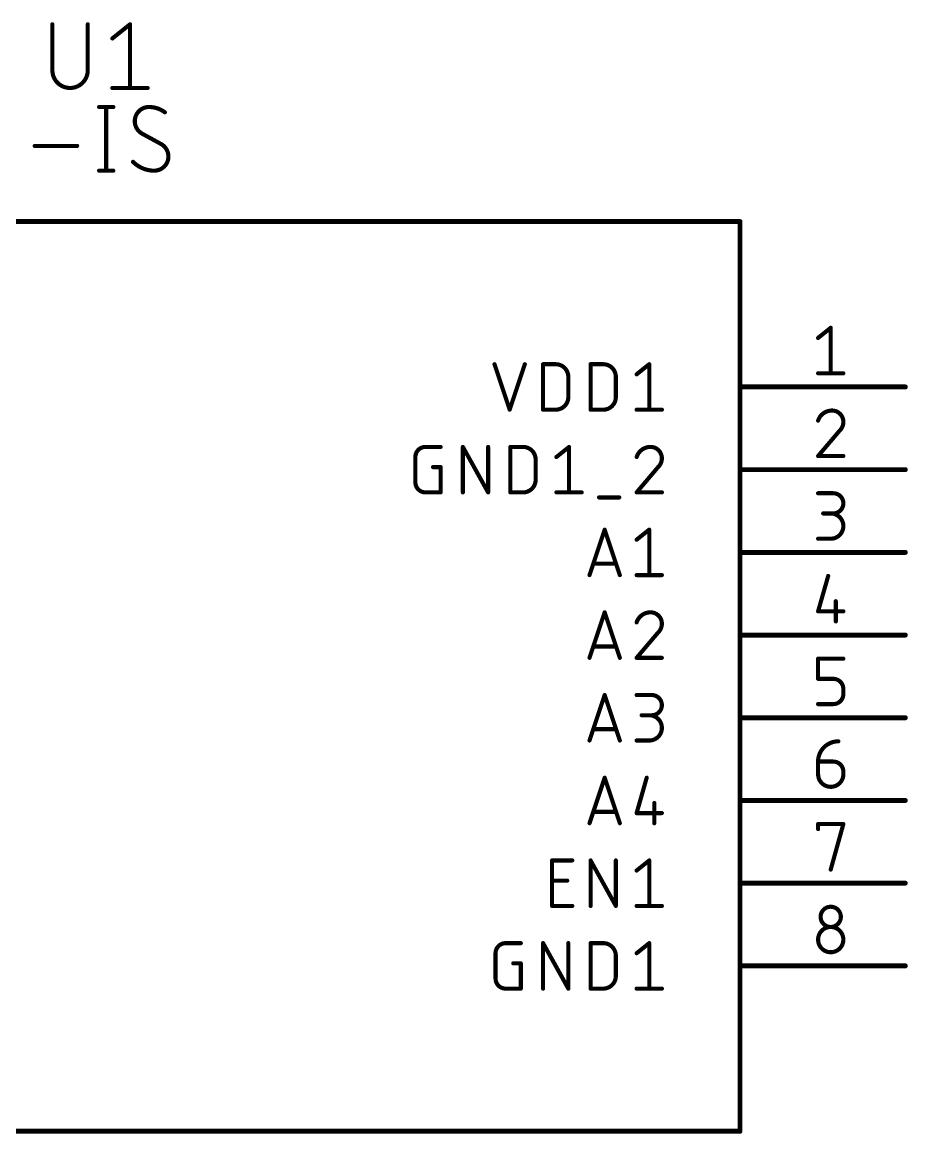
# Model space of a CAD drawing. Extents: x -75 to 101, y 0 to 115.
# Drawn here: x 13.5 to 40.72, y 81.2 to 115.34 of the extents above; entities that cross this region are included whole.
import ezdxf

# ---------------------------------------------------------------- set-up
doc = ezdxf.new("R2010")
doc.units = 0
for name, color, linetype in [('94', 12, 'CONTINUOUS'), ('95', 251, 'CONTINUOUS'), ('96', 251, 'CONTINUOUS')]:
    doc.layers.add(name, color=color, linetype=linetype)

msp = doc.modelspace()

# ---------------------------------------------------------------- linework, layer by layer
at = {"layer": '94', "const_width": 0.1524}
for points in [[(-10.16, 109.22), (35.56, 109.22)], [(35.56, 109.22), (35.56, 81.28)], [(40.64, 104.14), (35.56, 104.14)], [(40.64, 101.6), (35.56, 101.6)], [(40.64, 99.06), (35.56, 99.06)], [(40.64, 96.52), (35.56, 96.52)], [(40.64, 93.98), (35.56, 93.98)], [(40.64, 91.44), (35.56, 91.44)], [(40.64, 88.9), (35.56, 88.9)], [(40.64, 86.36), (35.56, 86.36)], [(35.56, 81.28), (-10.16, 81.28)]]:
    msp.add_lwpolyline(points, dxfattribs=at)
at = {"layer": '94', "const_width": 0.0762}
for points in [[(35.5981, 109.22, 1), (35.5219, 109.22)], [(35.56, 109.1819, 1), (35.56, 109.2581)], [(35.56, 104.1781, 1), (35.56, 104.1019)], [(40.64, 104.1019, 1), (40.64, 104.1781)], [(35.56, 101.6381, 1), (35.56, 101.5619)], [(40.64, 101.5619, 1), (40.64, 101.6381)], [(35.56, 99.0981, 1), (35.56, 99.0219)], [(40.64, 99.0219, 1), (40.64, 99.0981)], [(35.56, 96.5581, 1), (35.56, 96.4819)], [(40.64, 96.4819, 1), (40.64, 96.5581)], [(35.56, 94.0181, 1), (35.56, 93.9419)], [(40.64, 93.9419, 1), (40.64, 94.0181)], [(35.56, 91.4781, 1), (35.56, 91.4019)], [(40.64, 91.4019, 1), (40.64, 91.4781)], [(35.56, 88.9381, 1), (35.56, 88.8619)], [(40.64, 88.8619, 1), (40.64, 88.9381)], [(35.56, 86.3981, 1), (35.56, 86.3219)], [(40.64, 86.3219, 1), (40.64, 86.3981)], [(35.5219, 81.28, 1), (35.5981, 81.28)], [(35.56, 81.2419, 1), (35.56, 81.3181)]]:
    msp.add_lwpolyline(points, format="xyb", dxfattribs=at)
at = {"layer": '95', "const_width": 0.127}
for points in [[(14.4314, 115.2779), (14.4314, 113.8654)], [(15.518, 113.8654), (15.518, 115.2779)], [(16.2743, 114.8433), (16.8176, 115.2779)], [(16.8176, 115.2779), (16.8176, 113.3221)], [(16.2743, 113.3221), (17.3609, 113.3221)], [(37.9603, 105.6457), (38.3484, 105.9561)], [(38.3484, 105.9561), (38.3484, 104.5591)], [(28.0169, 104.8385), (28.4826, 103.4415)], [(28.4826, 103.4415), (28.9482, 104.8385)], [(29.509, 103.4415), (29.509, 104.8385)], [(29.509, 104.8385), (29.8971, 104.8385)], [(30.9691, 103.4415), (30.9691, 104.8385)], [(30.9691, 104.8385), (31.3572, 104.8385)], [(32.3836, 104.5281), (32.7716, 104.8385)], [(32.7716, 104.8385), (32.7716, 103.4415)], [(30.2851, 104.4504), (30.2851, 103.8296)], [(31.7452, 104.4504), (31.7452, 103.8296)], [(37.9603, 104.5591), (38.7364, 104.5591)], [(29.8971, 103.4415), (29.509, 103.4415)], [(31.3572, 103.4415), (30.9691, 103.4415)], [(32.3836, 103.4415), (33.1597, 103.4415)], [(38.62, 102.7952), (37.9603, 102.0191)], [(25.8954, 102.2985), (26.3611, 102.2985)], [(27.0451, 100.9015), (27.0451, 102.2985)], [(27.0451, 102.2985), (27.8212, 100.9015)], [(27.8212, 100.9015), (27.8212, 102.2985)], [(28.5052, 100.9015), (28.5052, 102.2985)], [(28.5052, 102.2985), (28.8932, 102.2985)], [(29.9197, 101.9881), (30.3077, 102.2985)], [(30.3077, 102.2985), (30.3077, 100.9015)], [(37.9603, 102.0191), (38.7364, 102.0191)], [(25.585, 101.2119), (25.585, 101.9881)], [(26.1282, 101.6776), (26.3611, 101.6776)], [(26.3611, 101.6776), (26.3611, 100.9015)], [(29.2813, 101.9104), (29.2813, 101.2896)], [(33.0433, 101.6776), (32.3836, 100.9015)], [(26.3611, 100.9015), (25.8954, 100.9015)], [(28.8932, 100.9015), (28.5052, 100.9015)], [(29.9197, 100.9015), (30.6958, 100.9015)], [(31.2292, 100.7463), (31.8501, 100.7463)], [(32.3836, 100.9015), (33.1597, 100.9015)], [(37.9603, 100.8761), (38.426, 100.8761)], [(38.426, 100.2552), (38.1155, 100.2552)], [(30.9371, 98.3615), (31.4028, 99.7585)], [(31.4028, 99.7585), (31.8685, 98.3615)], [(32.3836, 99.4481), (32.7716, 99.7585)], [(32.7716, 99.7585), (32.7716, 98.3615)], [(37.9603, 99.4791), (38.3484, 99.4791)], [(31.752, 98.7108), (31.0535, 98.7108)], [(32.3836, 98.3615), (33.1597, 98.3615)], [(38.2707, 98.3361), (37.9603, 97.2495)], [(37.9603, 97.2495), (38.7364, 97.2495)], [(38.5036, 97.56), (38.5036, 96.9391)], [(30.9371, 95.8215), (31.4028, 97.2185)], [(31.4028, 97.2185), (31.8685, 95.8215)], [(33.0433, 96.5976), (32.3836, 95.8215)], [(31.752, 96.1707), (31.0535, 96.1707)], [(32.3836, 95.8215), (33.1597, 95.8215)], [(37.9603, 95.1752), (37.9603, 95.7961)], [(37.9603, 95.7961), (38.7364, 95.7961)], [(38.426, 95.1752), (37.9603, 95.1752)], [(38.7364, 94.7095), (38.7364, 94.8648)], [(30.9371, 93.2815), (31.4028, 94.6785)], [(31.4028, 94.6785), (31.8685, 93.2815)], [(32.3836, 94.6785), (32.8493, 94.6785)], [(37.9603, 94.3991), (38.426, 94.3991)], [(32.8493, 94.0576), (32.5388, 94.0576)], [(31.752, 93.6308), (31.0535, 93.6308)], [(32.3836, 93.2815), (32.7716, 93.2815)], [(37.9603, 92.6352), (38.426, 92.6352)], [(37.9603, 92.2472), (37.9603, 92.6352)], [(30.9371, 90.7415), (31.4028, 92.1385)], [(31.4028, 92.1385), (31.8685, 90.7415)], [(32.694, 92.1385), (32.3836, 91.0519)], [(38.7364, 92.3248), (38.7364, 92.2472)], [(31.752, 91.0907), (31.0535, 91.0907)], [(32.9269, 91.3624), (32.9269, 90.7415)], [(32.3836, 91.0519), (33.1597, 91.0519)], [(37.9603, 90.5609), (37.9603, 90.7161)], [(37.9603, 90.7161), (38.7364, 90.7161)], [(38.7364, 90.7161), (38.3484, 89.3191)], [(29.7855, 88.2015), (29.7855, 89.5985)], [(29.7855, 89.5985), (30.4064, 89.5985)], [(30.9691, 88.2015), (30.9691, 89.5985)], [(30.9691, 89.5985), (31.7452, 88.2015)], [(31.7452, 88.2015), (31.7452, 89.5985)], [(32.3836, 89.2881), (32.7716, 89.5985)], [(32.7716, 89.5985), (32.7716, 88.2015)], [(29.7855, 88.9776), (30.2512, 88.9776)], [(30.4064, 88.2015), (29.7855, 88.2015)], [(32.3836, 88.2015), (33.1597, 88.2015)], [(28.3593, 87.0585), (28.825, 87.0585)], [(29.509, 85.6615), (29.509, 87.0585)], [(29.509, 87.0585), (30.2851, 85.6615)], [(30.2851, 85.6615), (30.2851, 87.0585)], [(30.9691, 85.6615), (30.9691, 87.0585)], [(30.9691, 87.0585), (31.3572, 87.0585)], [(32.3836, 86.7481), (32.7716, 87.0585)], [(32.7716, 87.0585), (32.7716, 85.6615)], [(28.0489, 85.9719), (28.0489, 86.7481)], [(31.7452, 86.6704), (31.7452, 86.0496)], [(28.5922, 86.4376), (28.825, 86.4376)], [(28.825, 86.4376), (28.825, 85.6615)], [(28.825, 85.6615), (28.3593, 85.6615)], [(31.3572, 85.6615), (30.9691, 85.6615)], [(32.3836, 85.6615), (33.1597, 85.6615)]]:
    msp.add_lwpolyline(points, dxfattribs=at)
at = {"layer": '95'}
for points, const_width in [([(14.4632, 115.2779, 1), (14.3997, 115.2779)], 0.0635), ([(15.5497, 115.2779, 1), (15.4862, 115.2779)], 0.0635), ([(16.8494, 115.2779, 1), (16.7859, 115.2779)], 0.0635), ([(16.8375, 115.2531, 1), (16.7978, 115.3027)], 0.0635), ([(16.2545, 114.8681, 1), (16.2942, 114.8185)], 0.0635), ([(14.4314, 113.8654, 1), (15.518, 113.8654)], 0.127), ([(14.4632, 113.8654, 1), (14.3997, 113.8654)], 0.0635), ([(14.3997, 113.8654, 1), (14.4632, 113.8654)], 0.0635), ([(15.5497, 113.8654, 1), (15.4862, 113.8654)], 0.0635), ([(15.4862, 113.8654, 1), (15.5497, 113.8654)], 0.0635), ([(16.2743, 113.3539, 1), (16.2743, 113.2904)], 0.0635), ([(16.7859, 113.3221, 1), (16.8494, 113.3221)], 0.0635), ([(17.3609, 113.2904, 1), (17.3609, 113.3539)], 0.0635), ([(38.3801, 105.9561, 1), (38.3166, 105.9561)], 0.0635), ([(38.3682, 105.9313, 1), (38.3285, 105.9809)], 0.0635), ([(37.9405, 105.6704, 1), (37.9801, 105.6209)], 0.0635), ([(28.047, 104.8485, 1), (27.9868, 104.8285)], 0.0635), ([(28.9784, 104.8285, 1), (28.9181, 104.8485)], 0.0635), ([(29.509, 104.8703, 1), (29.509, 104.8068)], 0.0635), ([(29.5407, 104.8385, 1), (29.4773, 104.8385)], 0.0635), ([(29.8971, 104.8703, 1), (29.8971, 104.8068)], 0.0635), ([(30.2851, 104.4504, 0.4142), (29.8971, 104.8385)], 0.127), ([(29.8971, 104.8068, 1), (29.8971, 104.8703)], 0.0635), ([(30.9691, 104.8703, 1), (30.9691, 104.8068)], 0.0635), ([(31.0009, 104.8385, 1), (30.9374, 104.8385)], 0.0635), ([(31.3572, 104.8703, 1), (31.3572, 104.8068)], 0.0635), ([(31.7452, 104.4504, 0.4142), (31.3572, 104.8385)], 0.127), ([(31.3572, 104.8068, 1), (31.3572, 104.8703)], 0.0635), ([(32.8034, 104.8385, 1), (32.7399, 104.8385)], 0.0635), ([(32.7915, 104.8137, 1), (32.7518, 104.8633)], 0.0635), ([(30.3169, 104.4504, 1), (30.2534, 104.4504)], 0.0635), ([(30.2534, 104.4504, 1), (30.3169, 104.4504)], 0.0635), ([(31.777, 104.4504, 1), (31.7135, 104.4504)], 0.0635), ([(31.7135, 104.4504, 1), (31.777, 104.4504)], 0.0635), ([(32.3638, 104.5528, 1), (32.4034, 104.5033)], 0.0635), ([(37.9603, 104.5909, 1), (37.9603, 104.5273)], 0.0635), ([(38.3166, 104.5591, 1), (38.3801, 104.5591)], 0.0635), ([(38.7364, 104.5273, 1), (38.7364, 104.5909)], 0.0635), ([(29.8971, 103.4415, 0.4142), (30.2851, 103.8296)], 0.127), ([(30.3169, 103.8296, 1), (30.2534, 103.8296)], 0.0635), ([(30.2534, 103.8296, 1), (30.3169, 103.8296)], 0.0635), ([(31.3572, 103.4415, 0.4142), (31.7452, 103.8296)], 0.127), ([(31.777, 103.8296, 1), (31.7135, 103.8296)], 0.0635), ([(31.7135, 103.8296, 1), (31.777, 103.8296)], 0.0635), ([(28.4525, 103.4515, 1), (28.5127, 103.4315)], 0.0635), ([(28.4525, 103.4315, 1), (28.5127, 103.4515)], 0.0635), ([(29.509, 103.4733, 1), (29.509, 103.4098)], 0.0635), ([(29.4773, 103.4415, 1), (29.5407, 103.4415)], 0.0635), ([(29.8971, 103.4732, 1), (29.8971, 103.4098)], 0.0635), ([(29.8971, 103.4098, 1), (29.8971, 103.4733)], 0.0635), ([(30.9691, 103.4733, 1), (30.9691, 103.4098)], 0.0635), ([(30.9374, 103.4415, 1), (31.0009, 103.4415)], 0.0635), ([(31.3572, 103.4732, 1), (31.3572, 103.4098)], 0.0635), ([(31.3572, 103.4098, 1), (31.3572, 103.4733)], 0.0635), ([(32.3836, 103.4733, 1), (32.3836, 103.4098)], 0.0635), ([(32.7399, 103.4415, 1), (32.8034, 103.4415)], 0.0635), ([(33.1597, 103.4098, 1), (33.1597, 103.4733)], 0.0635), ([(38.3872, 103.4161, 0.3252), (37.9603, 103.1057)], 0.127), ([(38.3872, 103.4479, 1), (38.3872, 103.3843)], 0.0635), ([(38.7364, 103.0669, 0.4142), (38.3872, 103.4161)], 0.127), ([(38.3872, 103.3844, 1), (38.3872, 103.4478)], 0.0635), ([(37.9301, 103.1154, 1), (37.9905, 103.0959)], 0.0635), ([(38.62, 102.7952, 0.2053), (38.7364, 103.0669)], 0.127), ([(38.7682, 103.0668, 1), (38.7047, 103.0669)], 0.0635), ([(38.7047, 103.0669, 1), (38.7682, 103.0669)], 0.0635), ([(38.5981, 102.8182, 1), (38.6419, 102.7722)], 0.0635), ([(38.6442, 102.7746, 1), (38.5958, 102.8158)], 0.0635), ([(25.8954, 102.2985, 0.4142), (25.585, 101.9881)], 0.127), ([(25.8954, 102.3303, 1), (25.8954, 102.2668)], 0.0635), ([(25.8954, 102.2668, 1), (25.8954, 102.3302)], 0.0635), ([(26.3611, 102.2668, 1), (26.3611, 102.3303)], 0.0635), ([(27.0768, 102.2985, 1), (27.0133, 102.2985)], 0.0635), ([(27.0728, 102.3139, 1), (27.0173, 102.2831)], 0.0635), ([(27.8529, 102.2985, 1), (27.7894, 102.2985)], 0.0635), ([(28.5369, 102.2985, 1), (28.4734, 102.2985)], 0.0635), ([(28.5052, 102.3303, 1), (28.5052, 102.2668)], 0.0635), ([(29.2813, 101.9104, 0.4142), (28.8932, 102.2985)], 0.127), ([(28.8932, 102.3303, 1), (28.8932, 102.2668)], 0.0635), ([(28.8932, 102.2668, 1), (28.8932, 102.3303)], 0.0635), ([(30.3395, 102.2985, 1), (30.276, 102.2985)], 0.0635), ([(30.3275, 102.2737, 1), (30.2879, 102.3233)], 0.0635), ([(32.8105, 102.2985, 0.3252), (32.3836, 101.9881)], 0.127), ([(33.1597, 101.9493, 0.4142), (32.8105, 102.2985)], 0.127), ([(32.8105, 102.3303, 1), (32.8105, 102.2668)], 0.0635), ([(32.8105, 102.2668, 1), (32.8104, 102.3302)], 0.0635), ([(37.9603, 102.0509, 1), (37.9603, 101.9874)], 0.0635), ([(38.7364, 101.9874, 1), (38.7364, 102.0509)], 0.0635), ([(25.6167, 101.9881, 1), (25.5532, 101.9881)], 0.0635), ([(25.5532, 101.9881, 1), (25.6167, 101.9881)], 0.0635), ([(26.1282, 101.7094, 1), (26.1282, 101.6459)], 0.0635), ([(26.3928, 101.6776, 1), (26.3293, 101.6776)], 0.0635), ([(26.3611, 101.6459, 1), (26.3611, 101.7094)], 0.0635), ([(29.313, 101.9104, 1), (29.2495, 101.9104)], 0.0635), ([(29.2495, 101.9104, 1), (29.313, 101.9104)], 0.0635), ([(29.8998, 102.0128, 1), (29.9395, 101.9633)], 0.0635), ([(32.3534, 101.9978, 1), (32.4138, 101.9783)], 0.0635), ([(33.0433, 101.6776, 0.2053), (33.1597, 101.9493)], 0.127), ([(33.0214, 101.7006, 1), (33.0652, 101.6546)], 0.0635), ([(33.0675, 101.657, 1), (33.0191, 101.6982)], 0.0635), ([(33.1279, 101.9493, 1), (33.1915, 101.9493)], 0.0635), ([(33.1914, 101.9492, 1), (33.128, 101.9493)], 0.0635), ([(37.9361, 102.0397, 1), (37.9845, 101.9985)], 0.0635), ([(25.6167, 101.2119, 1), (25.5532, 101.2119)], 0.0635), ([(25.5532, 101.2119, 1), (25.6167, 101.2119)], 0.0635), ([(25.585, 101.2119, 0.4142), (25.8954, 100.9015)], 0.127), ([(28.8932, 100.9015, 0.4142), (29.2813, 101.2896)], 0.127), ([(29.313, 101.2896, 1), (29.2495, 101.2896)], 0.0635), ([(29.2495, 101.2896, 1), (29.313, 101.2896)], 0.0635), ([(25.8954, 100.9333, 1), (25.8954, 100.8697)], 0.0635), ([(25.8954, 100.8697, 1), (25.8954, 100.9333)], 0.0635), ([(26.3293, 100.9015, 1), (26.3928, 100.9015)], 0.0635), ([(26.3611, 100.8697, 1), (26.3611, 100.9333)], 0.0635), ([(27.0133, 100.9015, 1), (27.0768, 100.9015)], 0.0635), ([(27.7894, 100.9015, 1), (27.8529, 100.9015)], 0.0635), ([(27.7934, 100.8861, 1), (27.8489, 100.9169)], 0.0635), ([(28.5052, 100.9333, 1), (28.5052, 100.8697)], 0.0635), ([(28.4734, 100.9015, 1), (28.5369, 100.9015)], 0.0635), ([(28.8932, 100.9332, 1), (28.8932, 100.8698)], 0.0635), ([(28.8932, 100.8697, 1), (28.8932, 100.9333)], 0.0635), ([(29.9197, 100.9333, 1), (29.9197, 100.8697)], 0.0635), ([(30.276, 100.9015, 1), (30.3395, 100.9015)], 0.0635), ([(30.6958, 100.8697, 1), (30.6958, 100.9333)], 0.0635), ([(31.2292, 100.778, 1), (31.2292, 100.7145)], 0.0635), ([(31.8501, 100.7145, 1), (31.8501, 100.778)], 0.0635), ([(32.3836, 100.9333, 1), (32.3836, 100.8697)], 0.0635), ([(32.3594, 100.9221, 1), (32.4078, 100.8809)], 0.0635), ([(33.1597, 100.8697, 1), (33.1597, 100.9333)], 0.0635), ([(37.9603, 100.9079, 1), (37.9603, 100.8444)], 0.0635), ([(38.426, 100.9079, 1), (38.426, 100.8444)], 0.0635), ([(38.426, 100.2552, 1), (38.426, 100.8761)], 0.127), ([(38.426, 100.8444, 1), (38.426, 100.9079)], 0.0635), ([(38.1155, 100.287, 1), (38.1155, 100.2235)], 0.0635), ([(38.3484, 100.287, 1), (38.3484, 100.2235)], 0.0635), ([(38.3484, 99.4791, 1), (38.3484, 100.2552)], 0.127), ([(38.426, 100.287, 1), (38.426, 100.2235)], 0.0635), ([(38.426, 100.2235, 1), (38.426, 100.287)], 0.0635), ([(31.4329, 99.7685, 1), (31.3727, 99.7485)], 0.0635), ([(31.4329, 99.7485, 1), (31.3727, 99.7685)], 0.0635), ([(32.8034, 99.7585, 1), (32.7399, 99.7585)], 0.0635), ([(32.7915, 99.7337, 1), (32.7518, 99.7833)], 0.0635), ([(32.3638, 99.4728, 1), (32.4034, 99.4233)], 0.0635), ([(37.9603, 99.5109, 1), (37.9603, 99.4474)], 0.0635), ([(38.3484, 99.5109, 1), (38.3484, 99.4474)], 0.0635), ([(38.3484, 99.4474, 1), (38.3484, 99.5109)], 0.0635), ([(31.0535, 98.7425, 1), (31.0535, 98.679)], 0.0635), ([(31.752, 98.679, 1), (31.752, 98.7425)], 0.0635), ([(30.907, 98.3715, 1), (30.9672, 98.3515)], 0.0635), ([(31.8383, 98.3515, 1), (31.8986, 98.3715)], 0.0635), ([(32.3836, 98.3933, 1), (32.3836, 98.3298)], 0.0635), ([(32.7399, 98.3615, 1), (32.8034, 98.3615)], 0.0635), ([(33.1597, 98.3298, 1), (33.1597, 98.3933)], 0.0635), ([(38.3013, 98.3274, 1), (38.2402, 98.3448)], 0.0635), ([(37.9603, 97.2813, 1), (37.9603, 97.2178)], 0.0635), ([(38.5353, 97.56, 1), (38.4718, 97.56)], 0.0635), ([(38.7364, 97.2178, 1), (38.7364, 97.2813)], 0.0635), ([(31.4329, 97.2285, 1), (31.3727, 97.2085)], 0.0635), ([(31.4329, 97.2085, 1), (31.3727, 97.2285)], 0.0635), ([(32.8105, 97.2185, 0.3252), (32.3836, 96.9081)], 0.127), ([(33.1597, 96.8693, 0.4142), (32.8105, 97.2185)], 0.127), ([(32.8105, 97.2503, 1), (32.8105, 97.1868)], 0.0635), ([(32.8105, 97.1868, 1), (32.8104, 97.2502)], 0.0635), ([(37.9298, 97.2583, 1), (37.9908, 97.2408)], 0.0635), ([(38.4718, 96.9391, 1), (38.5353, 96.9391)], 0.0635), ([(32.3534, 96.9178, 1), (32.4138, 96.8983)], 0.0635), ([(33.0433, 96.5976, 0.2053), (33.1597, 96.8693)], 0.127), ([(33.0214, 96.6206, 1), (33.0652, 96.5746)], 0.0635), ([(33.0675, 96.577, 1), (33.0191, 96.6182)], 0.0635), ([(33.1279, 96.8693, 1), (33.1915, 96.8693)], 0.0635), ([(33.1914, 96.8692, 1), (33.128, 96.8693)], 0.0635), ([(31.0535, 96.2025, 1), (31.0535, 96.139)], 0.0635), ([(31.752, 96.139, 1), (31.752, 96.2025)], 0.0635), ([(30.907, 95.8315, 1), (30.9672, 95.8115)], 0.0635), ([(31.8383, 95.8115, 1), (31.8986, 95.8315)], 0.0635), ([(32.3836, 95.8533, 1), (32.3836, 95.7897)], 0.0635), ([(32.3594, 95.8421, 1), (32.4078, 95.8009)], 0.0635), ([(33.1597, 95.7897, 1), (33.1597, 95.8533)], 0.0635), ([(37.9603, 95.8279, 1), (37.9603, 95.7644)], 0.0635), ([(37.9921, 95.7961, 1), (37.9286, 95.7961)], 0.0635), ([(38.7364, 95.7644, 1), (38.7364, 95.8279)], 0.0635), ([(37.9603, 95.207, 1), (37.9603, 95.1435)], 0.0635), ([(37.9286, 95.1752, 1), (37.9921, 95.1752)], 0.0635), ([(38.7364, 94.8648, 0.4142), (38.426, 95.1752)], 0.127), ([(38.426, 95.207, 1), (38.426, 95.1435)], 0.0635), ([(38.426, 95.1435, 1), (38.426, 95.207)], 0.0635), ([(38.7682, 94.8648, 1), (38.7047, 94.8648)], 0.0635), ([(31.4329, 94.6885, 1), (31.3727, 94.6685)], 0.0635), ([(31.4329, 94.6685, 1), (31.3727, 94.6885)], 0.0635), ([(32.3836, 94.7103, 1), (32.3836, 94.6467)], 0.0635), ([(32.8493, 94.7103, 1), (32.8493, 94.6467)], 0.0635), ([(32.8493, 94.0576, 1), (32.8493, 94.6785)], 0.127), ([(32.8493, 94.6467, 1), (32.8493, 94.7103)], 0.0635), ([(38.426, 94.3991, 0.4142), (38.7364, 94.7095)], 0.127), ([(38.7047, 94.8648, 1), (38.7682, 94.8648)], 0.0635), ([(38.7682, 94.7095, 1), (38.7047, 94.7095)], 0.0635), ([(38.7047, 94.7095, 1), (38.7682, 94.7095)], 0.0635), ([(37.9603, 94.4309, 1), (37.9603, 94.3674)], 0.0635), ([(38.426, 94.4309, 1), (38.426, 94.3674)], 0.0635), ([(38.426, 94.3674, 1), (38.426, 94.4309)], 0.0635), ([(32.5388, 94.0894, 1), (32.5388, 94.0259)], 0.0635), ([(32.7716, 94.0894, 1), (32.7716, 94.0259)], 0.0635), ([(32.7716, 93.2815, 1), (32.7716, 94.0576)], 0.127), ([(32.8493, 94.0894, 1), (32.8493, 94.0259)], 0.0635), ([(32.8493, 94.0259, 1), (32.8493, 94.0894)], 0.0635), ([(31.0535, 93.6625, 1), (31.0535, 93.599)], 0.0635), ([(31.752, 93.599, 1), (31.752, 93.6625)], 0.0635), ([(30.907, 93.2915, 1), (30.9672, 93.2715)], 0.0635), ([(31.8383, 93.2715, 1), (31.8986, 93.2915)], 0.0635), ([(32.3836, 93.3133, 1), (32.3836, 93.2498)], 0.0635), ([(32.7716, 93.3133, 1), (32.7716, 93.2498)], 0.0635), ([(32.7716, 93.2498, 1), (32.7716, 93.3133)], 0.0635), ([(38.5812, 93.2561, 0.4142), (37.9603, 92.6352)], 0.127), ([(38.5812, 93.2244, 1), (38.5812, 93.2878)], 0.0635), ([(37.9603, 92.667, 1), (37.9603, 92.6035)], 0.0635), ([(37.9921, 92.6352, 1), (37.9286, 92.6352)], 0.0635), ([(37.9286, 92.6352, 1), (37.9921, 92.6352)], 0.0635), ([(38.426, 92.667, 1), (38.426, 92.6035)], 0.0635), ([(38.7364, 92.3248, 0.4142), (38.426, 92.6352)], 0.127), ([(38.426, 92.6035, 1), (38.426, 92.667)], 0.0635), ([(31.4329, 92.1485, 1), (31.3727, 92.1285)], 0.0635), ([(31.4329, 92.1285, 1), (31.3727, 92.1485)], 0.0635), ([(32.7246, 92.1298, 1), (32.6635, 92.1472)], 0.0635), ([(37.992, 92.2472, 1), (37.9285, 92.2472)], 0.0635), ([(37.9603, 92.2472, 1), (38.7364, 92.2472)], 0.127), ([(37.9286, 92.2472, 1), (37.9921, 92.2472)], 0.0635), ([(38.7682, 92.3248, 1), (38.7047, 92.3248)], 0.0635), ([(38.7047, 92.3248, 1), (38.7682, 92.3248)], 0.0635), ([(38.7682, 92.2472, 1), (38.7047, 92.2472)], 0.0635), ([(38.7047, 92.2472, 1), (38.7682, 92.2472)], 0.0635), ([(31.0535, 91.1225, 1), (31.0535, 91.059)], 0.0635), ([(31.752, 91.059, 1), (31.752, 91.1225)], 0.0635), ([(32.9586, 91.3624, 1), (32.8951, 91.3624)], 0.0635), ([(32.3836, 91.0837, 1), (32.3836, 91.0202)], 0.0635), ([(32.3531, 91.0607, 1), (32.4141, 91.0432)], 0.0635), ([(33.1597, 91.0202, 1), (33.1597, 91.0837)], 0.0635), ([(30.907, 90.7515, 1), (30.9672, 90.7315)], 0.0635), ([(31.8383, 90.7315, 1), (31.8986, 90.7515)], 0.0635), ([(32.8951, 90.7415, 1), (32.9586, 90.7415)], 0.0635), ([(37.9603, 90.7478, 1), (37.9603, 90.6843)], 0.0635), ([(37.9921, 90.7161, 1), (37.9286, 90.7161)], 0.0635), ([(37.9286, 90.5609, 1), (37.9921, 90.5609)], 0.0635), ([(38.767, 90.7076, 1), (38.7058, 90.7246)], 0.0635), ([(38.7364, 90.6843, 1), (38.7364, 90.7478)], 0.0635), ([(29.7855, 89.6303, 1), (29.7855, 89.5667)], 0.0635), ([(29.8173, 89.5985, 1), (29.7538, 89.5985)], 0.0635), ([(30.4064, 89.5667, 1), (30.4064, 89.6303)], 0.0635), ([(31.0009, 89.5985, 1), (30.9374, 89.5985)], 0.0635), ([(30.9969, 89.6139, 1), (30.9414, 89.5831)], 0.0635), ([(31.777, 89.5985, 1), (31.7135, 89.5985)], 0.0635), ([(32.8034, 89.5985, 1), (32.7399, 89.5985)], 0.0635), ([(32.7915, 89.5737, 1), (32.7518, 89.6233)], 0.0635), ([(32.3638, 89.3128, 1), (32.4034, 89.2633)], 0.0635), ([(38.3178, 89.3276, 1), (38.3789, 89.3106)], 0.0635), ([(29.7855, 89.0094, 1), (29.7855, 88.9459)], 0.0635), ([(30.2512, 88.9459, 1), (30.2512, 89.0094)], 0.0635), ([(29.7855, 88.2333, 1), (29.7855, 88.1698)], 0.0635), ([(29.7538, 88.2015, 1), (29.8173, 88.2015)], 0.0635), ([(30.4064, 88.1698, 1), (30.4064, 88.2333)], 0.0635), ([(30.9374, 88.2015, 1), (31.0009, 88.2015)], 0.0635), ([(31.7135, 88.2015, 1), (31.777, 88.2015)], 0.0635), ([(31.7175, 88.1861, 1), (31.773, 88.2169)], 0.0635), ([(32.3836, 88.2333, 1), (32.3836, 88.1698)], 0.0635), ([(32.7399, 88.2015, 1), (32.8034, 88.2015)], 0.0635), ([(33.1597, 88.1698, 1), (33.1597, 88.2333)], 0.0635), ([(38.6588, 87.8657, 1), (38.0379, 87.8657)], 0.127), ([(38.0379, 87.8657, 1), (38.6588, 87.8657)], 0.127), ([(38.0697, 87.8657, 1), (38.0062, 87.8657)], 0.0635), ([(38.0062, 87.8657, 1), (38.0697, 87.8657)], 0.0635), ([(38.6906, 87.8657, 1), (38.627, 87.8657)], 0.0635), ([(38.627, 87.8657, 1), (38.6905, 87.8657)], 0.0635), ([(38.7364, 87.1672, 1), (37.9603, 87.1672)], 0.127), ([(28.3593, 87.0585, 0.4142), (28.0489, 86.7481)], 0.127), ([(28.3593, 87.0903, 1), (28.3593, 87.0268)], 0.0635), ([(28.3593, 87.0268, 1), (28.3593, 87.0902)], 0.0635), ([(28.825, 87.0268, 1), (28.825, 87.0903)], 0.0635), ([(29.5368, 87.0739, 1), (29.4812, 87.0431)], 0.0635), ([(29.5407, 87.0585, 1), (29.4773, 87.0585)], 0.0635), ([(30.3169, 87.0585, 1), (30.2534, 87.0585)], 0.0635), ([(30.9691, 87.0903, 1), (30.9691, 87.0268)], 0.0635), ([(31.0009, 87.0585, 1), (30.9374, 87.0585)], 0.0635), ([(31.3572, 87.0903, 1), (31.3572, 87.0268)], 0.0635), ([(31.7452, 86.6704, 0.4142), (31.3572, 87.0585)], 0.127), ([(31.3572, 87.0268, 1), (31.3572, 87.0903)], 0.0635), ([(32.8034, 87.0585, 1), (32.7399, 87.0585)], 0.0635), ([(32.7915, 87.0337, 1), (32.7518, 87.0833)], 0.0635), ([(37.992, 87.1672, 1), (37.9285, 87.1672)], 0.0635), ([(37.9603, 87.1672, 1), (38.7364, 87.1672)], 0.127), ([(37.9286, 87.1672, 1), (37.9921, 87.1672)], 0.0635), ([(38.7682, 87.1672, 1), (38.7047, 87.1672)], 0.0635), ([(38.7047, 87.1672, 1), (38.7682, 87.1672)], 0.0635), ([(28.0806, 86.7481, 1), (28.0171, 86.7481)], 0.0635), ([(28.0171, 86.7481, 1), (28.0806, 86.7481)], 0.0635), ([(31.777, 86.6704, 1), (31.7135, 86.6704)], 0.0635), ([(32.3638, 86.7728, 1), (32.4034, 86.7233)], 0.0635), ([(28.5922, 86.4694, 1), (28.5922, 86.4059)], 0.0635), ([(28.8568, 86.4376, 1), (28.7933, 86.4376)], 0.0635), ([(28.825, 86.4059, 1), (28.825, 86.4694)], 0.0635), ([(31.7135, 86.6704, 1), (31.777, 86.6704)], 0.0635), ([(28.0489, 85.9719, 0.4142), (28.3593, 85.6615)], 0.127), ([(28.0806, 85.9719, 1), (28.0171, 85.9719)], 0.0635), ([(31.3572, 85.6615, 0.4142), (31.7452, 86.0496)], 0.127), ([(31.777, 86.0496, 1), (31.7135, 86.0496)], 0.0635), ([(31.7135, 86.0496, 1), (31.777, 86.0496)], 0.0635), ([(28.0171, 85.9719, 1), (28.0806, 85.9719)], 0.0635), ([(28.3593, 85.6933, 1), (28.3593, 85.6298)], 0.0635), ([(28.3593, 85.6298, 1), (28.3593, 85.6933)], 0.0635), ([(28.7933, 85.6615, 1), (28.8568, 85.6615)], 0.0635), ([(28.825, 85.6298, 1), (28.825, 85.6933)], 0.0635), ([(29.4773, 85.6615, 1), (29.5407, 85.6615)], 0.0635), ([(30.2534, 85.6615, 1), (30.3169, 85.6615)], 0.0635), ([(30.2574, 85.6461, 1), (30.3129, 85.6769)], 0.0635), ([(30.9691, 85.6933, 1), (30.9691, 85.6298)], 0.0635), ([(30.9374, 85.6615, 1), (31.0009, 85.6615)], 0.0635), ([(31.3572, 85.6932, 1), (31.3572, 85.6298)], 0.0635), ([(31.3572, 85.6298, 1), (31.3572, 85.6933)], 0.0635), ([(32.3836, 85.6933, 1), (32.3836, 85.6298)], 0.0635), ([(32.7399, 85.6615, 1), (32.8034, 85.6615)], 0.0635), ([(33.1597, 85.6298, 1), (33.1597, 85.6933)], 0.0635)]:
    msp.add_lwpolyline(points, format="xyb", dxfattribs=dict(at, const_width=const_width))
at = {"layer": '96'}
for points, const_width in [([(15.868, 112.7697, 1), (15.868, 112.7062)], 0.0635), ([(16.117, 112.7379, 1), (16.0535, 112.7379)], 0.0635), ([(16.3026, 112.7062, 1), (16.3026, 112.7697)], 0.0635), ([(17.3983, 112.7379, 0.4142), (16.9637, 112.3033)], 0.127), ([(17.8872, 112.5749, 0.1623), (17.3983, 112.7379)], 0.127), ([(17.3983, 112.7696, 1), (17.3983, 112.7062)], 0.0635), ([(17.3983, 112.7062, 1), (17.3983, 112.7697)], 0.0635), ([(16.9637, 112.3033, 0.2656), (17.181, 111.923)], 0.127), ([(16.9954, 112.3033, 1), (16.9319, 112.3033)], 0.0635), ([(16.9319, 112.3033, 1), (16.9954, 112.3033)], 0.0635), ([(17.8682, 112.5495, 1), (17.9063, 112.6003)], 0.0635), ([(17.1962, 111.9509, 1), (17.1658, 111.8951)], 0.0635), ([(17.1649, 111.8956, 1), (17.1971, 111.9503)], 0.0635), ([(17.9959, 111.2167, 0.2656), (17.7786, 111.597)], 0.127), ([(17.7947, 111.6244, 1), (17.7625, 111.5697)], 0.0635), ([(17.7634, 111.5691, 1), (17.7938, 111.6249)], 0.0635), ([(13.8877, 111.5744, 1), (13.8877, 111.5109)], 0.0635), ([(15.1915, 111.5109, 1), (15.1915, 111.5744)], 0.0635), ([(16.9093, 111.0537, 0.2), (17.5613, 110.7821)], 0.127), ([(16.9319, 111.0761, 1), (16.8868, 111.0314)], 0.0635), ([(17.5613, 110.7821, 0.4142), (17.9959, 111.2167)], 0.127), ([(17.9642, 111.2167, 1), (18.0276, 111.2167)], 0.0635), ([(18.0277, 111.2167, 1), (17.9642, 111.2167)], 0.0635), ([(15.868, 110.8139, 1), (15.868, 110.7503)], 0.0635), ([(16.0535, 110.7821, 1), (16.117, 110.7821)], 0.0635), ([(16.3026, 110.7503, 1), (16.3026, 110.8139)], 0.0635), ([(17.5613, 110.8138, 1), (17.5613, 110.7503)], 0.0635), ([(17.5613, 110.7504, 1), (17.5613, 110.8138)], 0.0635)]:
    msp.add_lwpolyline(points, format="xyb", dxfattribs=dict(at, const_width=const_width))
at = {"layer": '96', "const_width": 0.127}
for points in [[(15.868, 112.7379), (16.3026, 112.7379)], [(16.0853, 112.7379), (16.0853, 110.7821)], [(17.7786, 111.597), (17.181, 111.923)], [(13.8877, 111.5427), (15.1915, 111.5427)], [(15.868, 110.7821), (16.3026, 110.7821)]]:
    msp.add_lwpolyline(points, dxfattribs=at)

doc.saveas('drawing.dxf')
